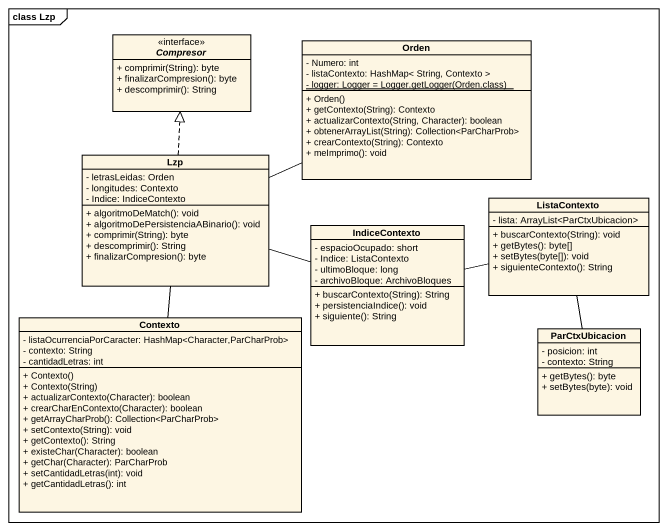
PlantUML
@startuml
mainframe class Lzp
hide circle
hide empty members
skinparam classAttributeIconSize 0
interface Compresor <<interface>> {
  + comprimir(String): byte
  + finalizarCompresion(): byte
  + descomprimir(): String
}
class Orden {
  - Numero: int
  - listaContexto: HashMap< String, Contexto >
  {static} {field} - logger: Logger = Logger.getLogger(Orden.class)
  + Orden()
  + getContexto(String): Contexto
  + actualizarContexto(String, Character): boolean
  + obtenerArrayList(String): Collection<ParCharProb>
  + crearContexto(String): Contexto
  + meImprimo(): void
}
class Lzp {
  - letrasLeidas: Orden
  - longitudes: Contexto
  - Indice: IndiceContexto
  + algoritmoDeMatch(): void
  + algoritmoDePersistenciaABinario(): void
  + comprimir(String): byte
  + descomprimir(): String
  + finalizarCompresion(): byte
}
class ListaContexto {
  - lista: ArrayList<ParCtxUbicacion>
  + buscarContexto(String): void
  + getBytes(): byte[]
  + setBytes(byte[]): void
  + siguienteContexto(): String
}
class IndiceContexto {
  - espacioOcupado: short
  - Indice: ListaContexto
  - ultimoBloque: long
  - archivoBloque: ArchivoBloques
  + buscarContexto(String): String
  + persistenciaIndice(): void
  + siguiente(): String
}
class Contexto {
  - listaOcurrenciaPorCaracter: HashMap<Character,ParCharProb>
  - contexto: String
  - cantidadLetras: int
  + Contexto()
  + Contexto(String)
  + actualizarContexto(Character): boolean
  + crearCharEnContexto(Character): boolean
  + getArrayCharProb(): Collection<ParCharProb>
  + setContexto(String): void
  + getContexto(): String
  + existeChar(Character): boolean
  + getChar(Character): ParCharProb
  + setCantidadLetras(int): void
  + getCantidadLetras(): int
}
class ParCtxUbicacion {
  - posicion: int
  - contexto: String
  + getBytes(): byte
  + setBytes(byte): void
}
Lzp .up.|> Compresor
Lzp -right- Orden
Lzp -right- IndiceContexto
Lzp -- Contexto
ListaContexto -- ParCtxUbicacion
IndiceContexto -right- ListaContexto
@enduml
